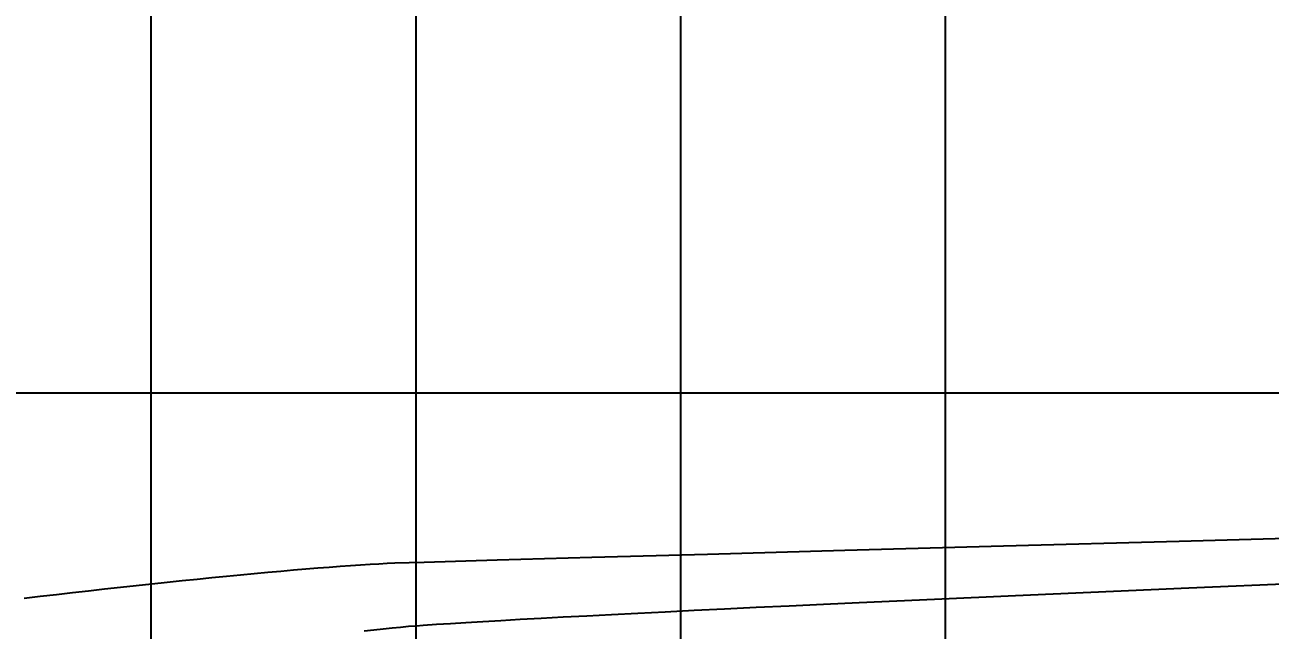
# Model space of a CAD drawing. Header units: millimetres. Extents: x -190954 to 154095, y 101 to 64253.
# Drawn here: x 26.92 to 38.79, y 134.55 to 140.33 of the extents above; entities that cross this region are included whole.
import ezdxf

# ---------------------------------------------------------------- set-up
doc = ezdxf.new("R2010")
doc.units = ezdxf.units.MM
for name, color, linetype in [('GRID', 179, 'Continuous'), ('WL18', 179, 'Continuous'), ('WL20', 179, 'Continuous')]:
    doc.layers.add(name, color=color, linetype=linetype)
doc.styles.add('SLDTEXTSTYLE0', font='TXT', dxfattribs={"width": 0.75})
doc.dimstyles.new('SLDDIMSTYLE0', dxfattribs={"dimtxt": 3.175, "dimasz": 3.302, "dimexe": 0, "dimexo": 0.0625, "dimgap": 0.79375, "dimtad": 0, "dimtih": 1, "dimtoh": 1, "dimlfac": 1500, "dimrnd": 1e-09, "dimzin": 4, "dimdsep": 46, "dimtxsty": 'SLDTEXTSTYLE0', "dimsah": 1, "dimcen": 0.09, "dimadec": 0, "dimazin": 1, "dimtfac": 1, "dimtofl": 0, "dimtmove": 0, "dimatfit": 3, "dimfxl": 0, "dimfrac": 2, "dimtolj": 1, "dimtzin": 12, "dimarcsym": 0})

# ---------------------------------------------------------------- blocks, each defined once
blk = doc.blocks.new('_D')
at = {"layer": 'WL20'}
for p, q in [((25.597, 126.417), (25.597, 168.839)), ((227.596, 126.417), (227.596, 168.839)), ((25.597, 165.664), (126.8, 165.664)), ((227.596, 165.664), (146.741, 165.664))]:
    blk.add_line(p, q, dxfattribs=at)
for points in [[(25.597, 165.664), (28.899, 165.156), (28.899, 166.172)], [(227.596, 165.664), (224.294, 166.172), (224.294, 165.156)]]:
    blk.add_solid(points, dxfattribs=at)
at = {"layer": 'WL20', "insert": (126.8, 167.237), "char_height": 3.175, "attachment_point": 1, "style": 'SLDTEXTSTYLE0'}
blk.add_mtext('302998.00', dxfattribs=at)

msp = doc.modelspace()

# ---------------------------------------------------------------- linework, layer by layer
at = {"layer": 'GRID', "color": 135}
for p, q in [((28.1226033, 125.1466667), (28.1226033, 154.8319333)), ((30.6479333, 125.1466667), (30.6479333, 154.8319333)), ((33.173268, 125.1466667), (33.173268, 154.8319333)), ((35.69727, 125.1466667), (35.69727, 154.8319333)), ((28.1226033, 111.8133333), (28.1226033, 138.48)), ((30.6479333, 111.8133333), (30.6479333, 138.48)), ((33.173268, 111.8133333), (33.173268, 138.48)), ((35.69727, 111.8133333), (35.69727, 138.48)), ((251.23, 136.8133333), (21.19727, 136.8133333))]:
    msp.add_line(p, q, dxfattribs=at)
at = {"layer": 'WL18', "color": 11}
for p, q in [((36.3647833, 134.883216), (38.019628, 134.955614)), ((38.019628, 134.955614), (39.6208367, 135.0262107)), ((34.5335207, 134.80025), (34.8738933, 134.8159987)), ((34.8738933, 134.8159987), (35.59345, 134.8487687)), ((35.59345, 134.8487687), (36.3647833, 134.883216)), ((32.0514333, 134.6782347), (32.2756173, 134.6900053)), ((32.2756173, 134.6900053), (32.5126893, 134.7022293)), ((32.5126893, 134.7022293), (32.7626547, 134.7149027)), ((32.7626547, 134.7149027), (33.0255193, 134.728024)), ((33.0255193, 134.728024), (33.301288, 134.7415907)), ((33.301288, 134.7415907), (33.5899673, 134.7556)), ((33.5899673, 134.7556), (33.8915627, 134.7700473)), ((33.8915627, 134.7700473), (34.2060787, 134.7849327)), ((34.2060787, 134.7849327), (34.5335207, 134.80025)), ((30.335052, 134.5658787), (30.419628, 134.5742427)), ((30.419628, 134.5742427), (30.5001647, 134.5818467)), ((30.5001647, 134.5818467), (30.5765687, 134.5886847)), ((30.5765687, 134.5886847), (30.648756, 134.594752)), ((30.648756, 134.594752), (30.7166527, 134.600044)), ((30.7166527, 134.600044), (30.8424827, 134.6086647)), ((30.8424827, 134.6086647), (30.976626, 134.617218)), ((30.976626, 134.617218), (31.1236133, 134.6262353)), ((31.1236133, 134.6262353), (31.2834513, 134.6357153)), ((31.2834513, 134.6357153), (31.456146, 134.6456567)), ((31.456146, 134.6456567), (31.6417033, 134.6560587)), ((31.6417033, 134.6560587), (31.8401307, 134.666918)), ((31.8401307, 134.666918), (32.0514333, 134.6782347)), ((30.1542, 134.5469047), (30.2465393, 134.5567633)), ((30.2465393, 134.5567633), (30.335052, 134.5658787))]:
    msp.add_line(p, q, dxfattribs=at)
at = {"layer": 'WL20', "color": 11}
for p, q in [((36.2517493, 135.3552287), (37.925964, 135.4008347)), ((37.925964, 135.4008347), (39.545318, 135.4453293)), ((33.429416, 135.2777253), (34.7386027, 135.3138227)), ((34.7386027, 135.3138227), (36.2517493, 135.3552287)), ((29.819698, 135.154558), (29.924182, 135.1623633)), ((29.924182, 135.1623633), (30.023982, 135.169428)), ((30.023982, 135.169428), (30.1189267, 135.175738)), ((30.1189267, 135.175738), (30.208858, 135.1812787)), ((30.208858, 135.1812787), (30.2936287, 135.1860413)), ((30.2936287, 135.1860413), (30.373104, 135.190016)), ((30.373104, 135.190016), (30.447164, 135.1931973)), ((30.447164, 135.1931973), (30.582274, 135.1975253)), ((30.582274, 135.1975253), (30.7248893, 135.2016667)), ((30.7248893, 135.2016667), (31.4226413, 135.2216173)), ((31.4226413, 135.2216173), (32.3241213, 135.2469787)), ((32.3241213, 135.2469787), (33.429416, 135.2777253)), ((28.5606813, 135.0399707), (28.7009027, 135.054082)), ((28.7009027, 135.054082), (28.838534, 135.0676687)), ((28.838534, 135.0676687), (28.9733487, 135.0807067)), ((28.9733487, 135.0807067), (29.1051233, 135.0931687)), ((29.1051233, 135.0931687), (29.233634, 135.105032)), ((29.233634, 135.105032), (29.3586627, 135.1162707)), ((29.3586627, 135.1162707), (29.4799907, 135.1268647)), ((29.4799907, 135.1268647), (29.5974087, 135.13679)), ((29.5974087, 135.13679), (29.71071, 135.1460273)), ((29.71071, 135.1460273), (29.819698, 135.154558)), ((27.3721767, 134.9113987), (27.525232, 134.9287473)), ((27.525232, 134.9287473), (27.677416, 134.9457833)), ((27.677416, 134.9457833), (27.8285293, 134.9624807)), ((27.8285293, 134.9624807), (27.978366, 134.9788147)), ((27.978366, 134.9788147), (28.1267167, 134.9947567)), ((28.1267167, 134.9947567), (28.2733653, 135.0102813)), ((28.2733653, 135.0102813), (28.4180947, 135.0253613)), ((28.4180947, 135.0253613), (28.5606813, 135.0399707)), ((26.9096833, 134.8577313), (27.0642193, 134.875866)), ((27.0642193, 134.875866), (27.2184433, 134.8937633)), ((27.2184433, 134.8937633), (27.3721767, 134.9113987))]:
    msp.add_line(p, q, dxfattribs=at)

# ---------------------------------------------------------------- dimensions: what is measured, and where the dimension line sits
at = {"layer": 'WL20'}
dim = msp.add_linear_dim(base=(25.5972687, 165.6644439), p1=(227.595936, 125.1466667), p2=(25.5972687, 125.1466667), dimstyle='SLDDIMSTYLE0', dxfattribs=at)
dim.commit()
dim.dimension.update_dxf_attribs({"geometry": '_D', "text_midpoint": (136.7707445, 165.6644439), "dimtype": 160})

doc.saveas('drawing.dxf')
